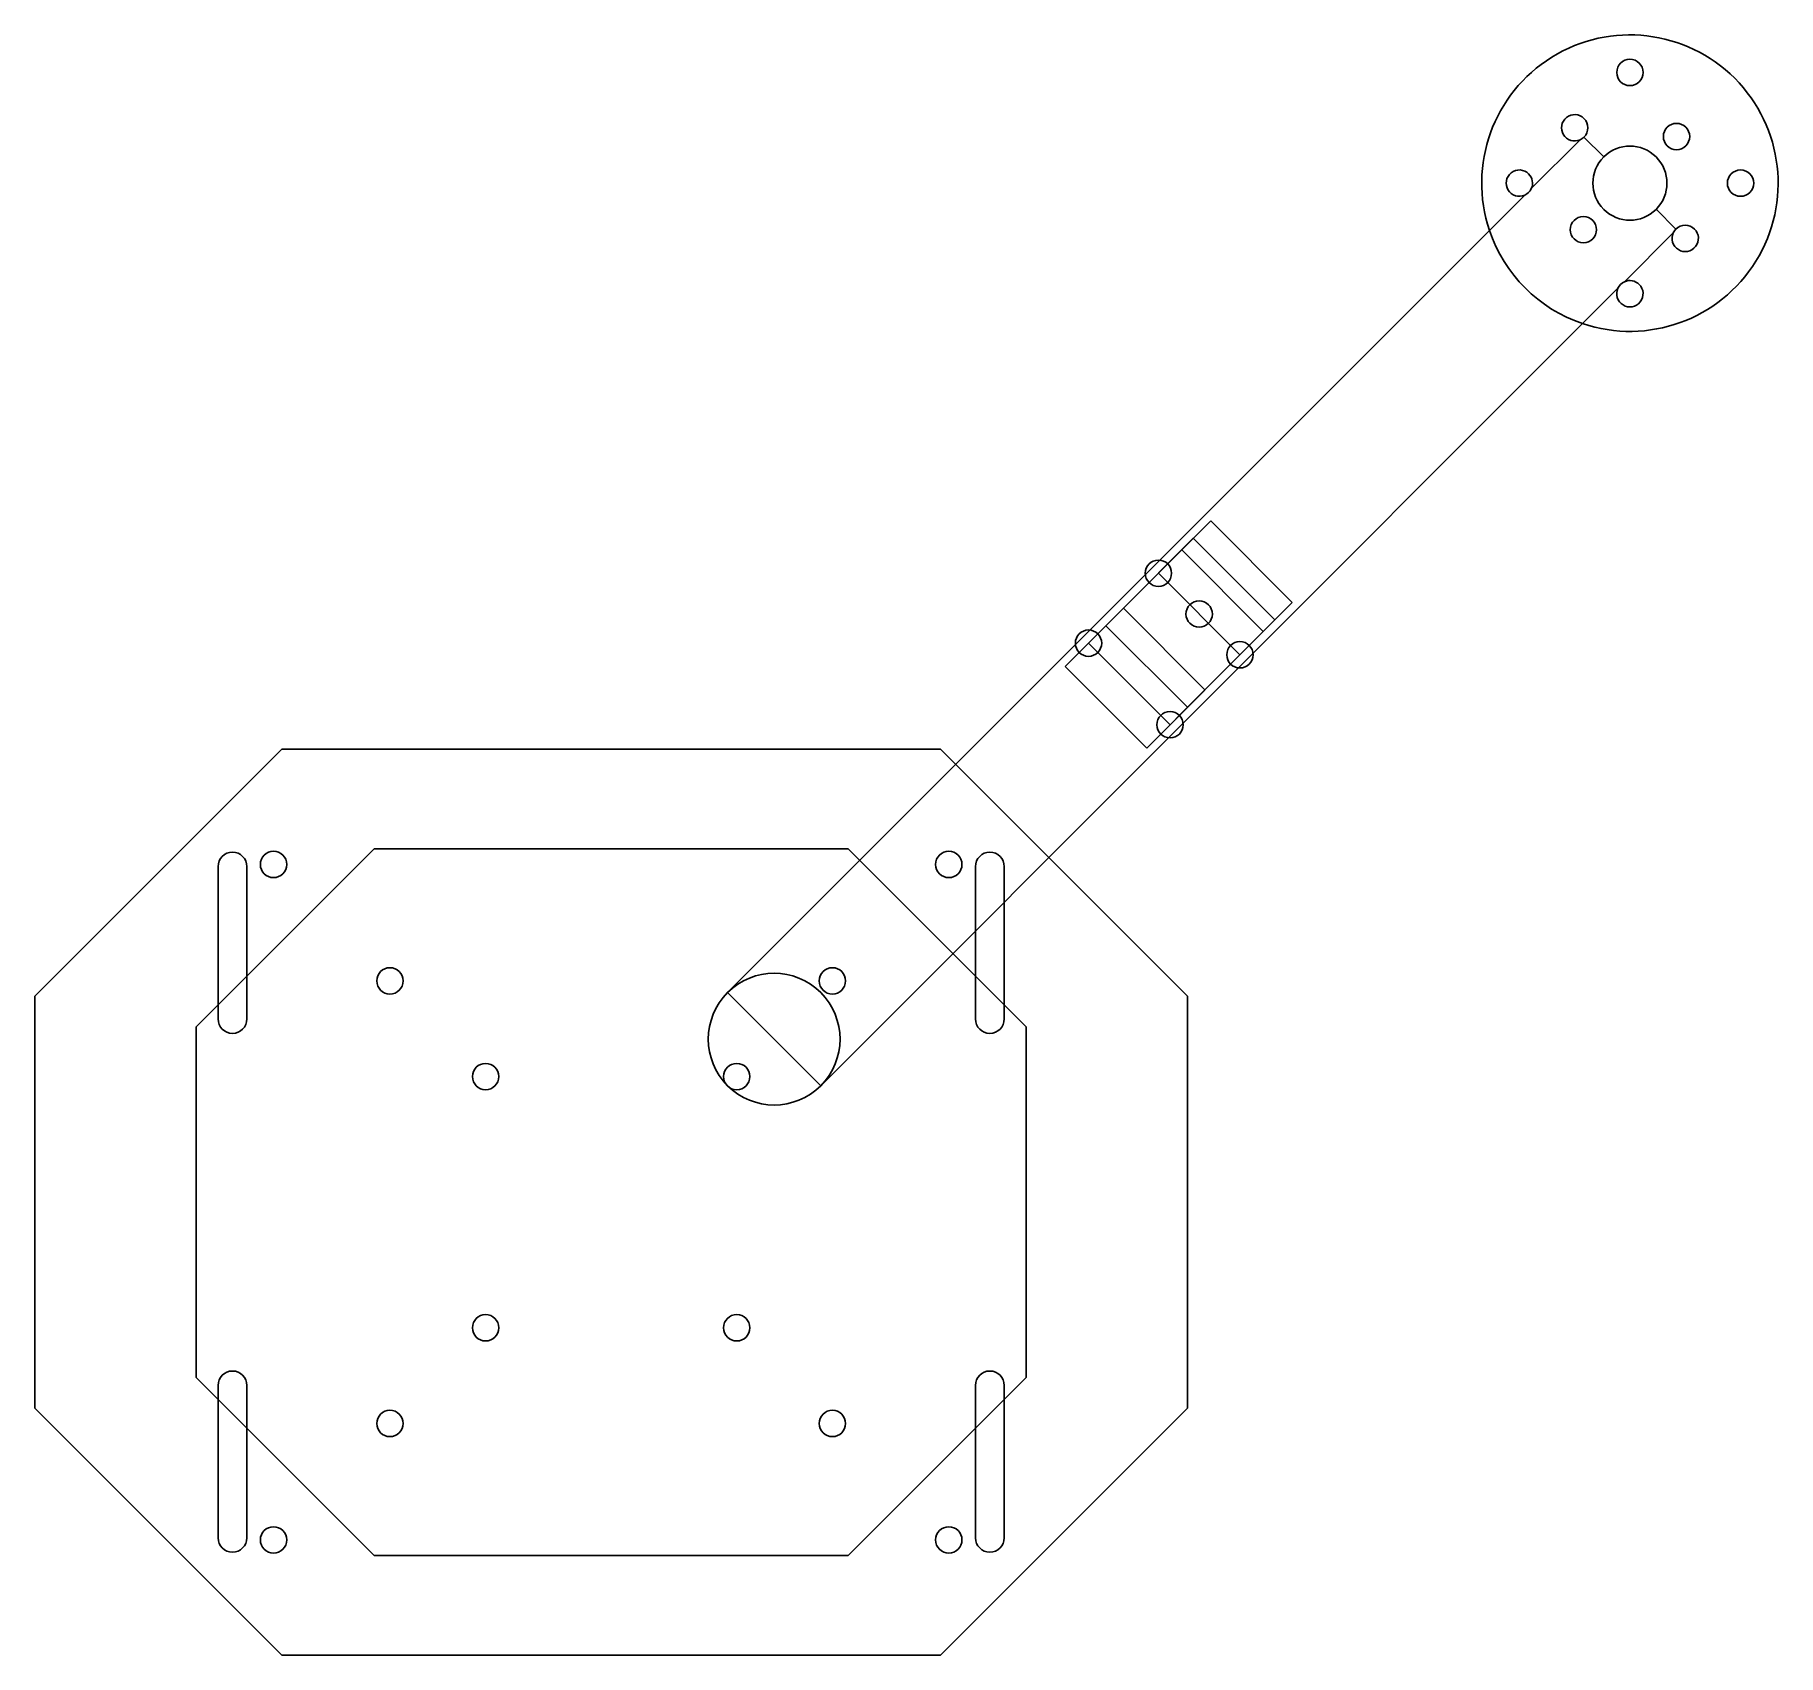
# Model space of a CAD drawing. Header units: millimetres. Extents: x -70 to 142, y -55 to 142.
import ezdxf

# ---------------------------------------------------------------- set-up
doc = ezdxf.new("R2010")
doc.units = ezdxf.units.MM
for name, color, linetype in [('arm_1', 7, 'CONTINUOUS'), ('bottom_plate', 7, 'CONTINUOUS'), ('foot_1', 7, 'CONTINUOUS'), ('leg_1', 7, 'CONTINUOUS'), ('top_plate', 7, 'CONTINUOUS')]:
    doc.layers.add(name, color=color, linetype=linetype)

msp = doc.modelspace()

# ---------------------------------------------------------------- linework, layer by layer
at = {"layer": 'arm_1'}
for p, q in [((124.88, 138.31, 2), (124.88, 138.31, 4)), ((124.88, 138.31, 2), (124.88, 138.31, 4)), ((136.47, 136.47, 2), (136.47, 136.47, 4)), ((136.47, 136.47, 2), (136.47, 136.47, 4)), ((118.16, 131.59, 2), (118.16, 131.59, 4)), ((118.16, 131.59, 2), (118.16, 131.59, 4)), ((120.56, 126.93, 4), (118.16, 129.33, 4)), ((120.56, 126.93, 4), (118.16, 129.33, 4)), ((120.56, 126.93, 2), (118.16, 129.33, 2)), ((120.56, 126.93, 2), (118.16, 129.33, 2)), ((130.53, 130.53, 2), (130.53, 130.53, 4)), ((130.53, 130.53, 2), (130.53, 130.53, 4)), ((111.76, 123.08, 4), (117.69, 129.01, 4)), ((111.76, 123.08, 4), (117.69, 129.01, 4)), ((111.76, 123.08, 2), (117.69, 129.01, 2)), ((111.76, 123.08, 2), (117.69, 129.01, 2)), ((126.93, 126.93, 2), (126.93, 126.93, 4)), ((126.93, 126.93, 2), (126.93, 126.93, 4)), ((111.44, 124.88, 2), (111.44, 124.88, 4)), ((111.44, 124.88, 2), (111.44, 124.88, 4)), ((138.31, 124.88, 2), (138.31, 124.88, 4)), ((138.31, 124.88, 2), (138.31, 124.88, 4)), ((106.69, 118, 4), (110.98, 122.29, 4)), ((106.69, 118, 4), (110.98, 122.29, 4)), ((106.69, 118, 2), (110.98, 122.29, 2)), ((106.69, 118, 2), (110.98, 122.29, 2)), ((119.22, 119.22, 2), (119.22, 119.22, 4)), ((119.22, 119.22, 2), (119.22, 119.22, 4)), ((129.33, 118.16, 4), (126.93, 120.56, 4)), ((129.33, 118.16, 4), (126.93, 120.56, 4)), ((129.33, 118.16, 2), (126.93, 120.56, 2)), ((129.33, 118.16, 2), (126.93, 120.56, 2)), ((14.14, 25.46, 4), (106.69, 118, 4)), ((14.14, 25.46, 2), (106.69, 118, 2)), ((14.14, 25.46, 4), (106.69, 118, 4)), ((14.14, 25.46, 2), (106.69, 118, 2)), ((106.69, 118, 2), (106.69, 118, 4)), ((106.69, 118, 2), (106.69, 118, 4)), ((123.08, 111.76, 4), (129.01, 117.69, 4)), ((123.08, 111.76, 4), (129.01, 117.69, 4)), ((123.08, 111.76, 2), (129.01, 117.69, 2)), ((123.08, 111.76, 2), (129.01, 117.69, 2)), ((131.59, 118.16, 2), (131.59, 118.16, 4)), ((131.59, 118.16, 2), (131.59, 118.16, 4)), ((118, 106.69, 4), (122.29, 110.98, 4)), ((118, 106.69, 4), (122.29, 110.98, 4)), ((118, 106.69, 2), (122.29, 110.98, 2)), ((118, 106.69, 2), (122.29, 110.98, 2)), ((124.88, 111.44, 2), (124.88, 111.44, 4)), ((124.88, 111.44, 2), (124.88, 111.44, 4)), ((25.46, 14.14, 4), (118, 106.69, 4)), ((25.46, 14.14, 2), (118, 106.69, 2)), ((25.46, 14.14, 4), (118, 106.69, 4)), ((25.46, 14.14, 2), (118, 106.69, 2)), ((118, 106.69, 2), (118, 106.69, 4)), ((118, 106.69, 2), (118, 106.69, 4)), ((42.14, 42.14, 2), (42.14, 42.14, 4)), ((42.14, 42.14, 2), (42.14, 42.14, 4)), ((28, 28, 2), (28, 28, 4)), ((28, 28, 2), (28, 28, 4)), ((25.46, 14.14, 4), (14.14, 25.46, 4)), ((25.46, 14.14, 4), (14.14, 25.46, 4)), ((14.14, 25.46, 2), (14.14, 25.46, 4)), ((14.14, 25.46, 2), (14.14, 25.46, 4)), ((25.46, 14.14, 2), (14.14, 25.46, 2)), ((25.46, 14.14, 2), (14.14, 25.46, 2)), ((25.46, 14.14, 2), (25.46, 14.14, 4)), ((25.46, 14.14, 2), (25.46, 14.14, 4))]:
    msp.add_line(p, q, dxfattribs=at)
for centre in [(123.74, 137.18, 4), (123.74, 137.18, 2), (123.74, 137.18, 4), (123.74, 137.18, 2), (129.4, 129.4, 4), (129.4, 129.4, 2), (129.4, 129.4, 4), (129.4, 129.4, 2), (137.18, 123.74, 4), (137.18, 123.74, 2), (137.18, 123.74, 4), (137.18, 123.74, 2), (118.09, 118.09, 4), (118.09, 118.09, 4), (118.09, 118.09, 2), (118.09, 118.09, 2), (41.01, 41.01, 4), (41.01, 41.01, 4), (41.01, 41.01, 2), (41.01, 41.01, 2), (26.87, 26.87, 4), (26.87, 26.87, 4), (26.87, 26.87, 2), (26.87, 26.87, 2)]:
    msp.add_circle(centre, 1.6, dxfattribs=at)
for centre, radius, start, end in [((123.74, 123.74, 4), 18, 45, -161.3878), ((123.74, 123.74, 2), 18, 45, -161.3878), ((123.74, 123.74, 4), 18, 45, -161.3878), ((123.74, 123.74, 2), 18, 45, -161.3878), ((123.74, 123.74, 4), 18, -108.6122, 45), ((123.74, 123.74, 2), 18, -108.6122, 45), ((123.74, 123.74, 4), 18, -108.6122, 45), ((123.74, 123.74, 2), 18, -108.6122, 45), ((117.03, 130.46, 4), 1.6, 45, -65.3641), ((117.03, 130.46, 4), 1.6, 45, -65.3641), ((117.03, 130.46, 2), 1.6, 45, -65.3641), ((117.03, 130.46, 2), 1.6, 45, -65.3641), ((117.03, 130.46, 4), 1.6, -45, 45), ((117.03, 130.46, 4), 1.6, -45, 45), ((117.03, 130.46, 2), 1.6, -45, 45), ((117.03, 130.46, 2), 1.6, -45, 45), ((117.03, 130.46, 4), 1.6, -65.3641, -45), ((117.03, 130.46, 4), 1.6, -65.3641, -45), ((117.03, 130.46, 2), 1.6, -65.3641, -45), ((117.03, 130.46, 2), 1.6, -65.3641, -45), ((123.74, 123.74, 4), 4.5, 45, 135), ((123.74, 123.74, 4), 4.5, 45, 135), ((123.74, 123.74, 2), 4.5, 45, 135), ((123.74, 123.74, 2), 4.5, 45, 135), ((110.31, 123.74, 4), 1.6, 45, -65.3641), ((110.31, 123.74, 4), 1.6, 45, -65.3641), ((110.31, 123.74, 2), 1.6, 45, -65.3641), ((110.31, 123.74, 2), 1.6, 45, -65.3641), ((123.74, 123.74, 4), 4.5, 135, -45), ((123.74, 123.74, 4), 4.5, 135, -45), ((123.74, 123.74, 2), 4.5, 135, -45), ((123.74, 123.74, 2), 4.5, 135, -45), ((123.74, 123.74, 4), 4.5, -45, 45), ((123.74, 123.74, 4), 4.5, -45, 45), ((123.74, 123.74, 2), 4.5, -45, 45), ((123.74, 123.74, 2), 4.5, -45, 45), ((110.31, 123.74, 4), 1.6, -65.3641, -24.6359), ((110.31, 123.74, 4), 1.6, -65.3641, -24.6359), ((110.31, 123.74, 2), 1.6, -65.3641, -24.6359), ((110.31, 123.74, 2), 1.6, -65.3641, -24.6359), ((110.31, 123.74, 4), 1.6, -24.6359, 45), ((110.31, 123.74, 4), 1.6, -24.6359, 45), ((110.31, 123.74, 2), 1.6, -24.6359, 45), ((110.31, 123.74, 2), 1.6, -24.6359, 45), ((130.46, 117.03, 4), 1.6, 45, 135), ((130.46, 117.03, 4), 1.6, 45, 135), ((130.46, 117.03, 2), 1.6, 45, 135), ((130.46, 117.03, 2), 1.6, 45, 135), ((123.74, 123.74, 4), 18, -161.3878, -108.6122), ((123.74, 123.74, 4), 18, -161.3878, -108.6122), ((123.74, 123.74, 2), 18, -161.3878, -108.6122), ((123.74, 123.74, 2), 18, -161.3878, -108.6122), ((130.46, 117.03, 4), 1.6, 155.3641, 45), ((130.46, 117.03, 4), 1.6, 155.3641, 45), ((130.46, 117.03, 2), 1.6, 155.3641, 45), ((130.46, 117.03, 2), 1.6, 155.3641, 45), ((130.46, 117.03, 4), 1.6, 135, 155.3641), ((130.46, 117.03, 4), 1.6, 135, 155.3641), ((130.46, 117.03, 2), 1.6, 135, 155.3641), ((130.46, 117.03, 2), 1.6, 135, 155.3641), ((123.74, 110.31, 4), 1.6, 155.3641, 45), ((123.74, 110.31, 4), 1.6, 155.3641, 45), ((123.74, 110.31, 2), 1.6, 155.3641, 45), ((123.74, 110.31, 2), 1.6, 155.3641, 45), ((123.74, 110.31, 4), 1.6, 114.6359, 155.3641), ((123.74, 110.31, 4), 1.6, 114.6359, 155.3641), ((123.74, 110.31, 2), 1.6, 114.6359, 155.3641), ((123.74, 110.31, 2), 1.6, 114.6359, 155.3641), ((123.74, 110.31, 4), 1.6, 45, 114.6359), ((123.74, 110.31, 4), 1.6, 45, 114.6359), ((123.74, 110.31, 2), 1.6, 45, 114.6359), ((123.74, 110.31, 2), 1.6, 45, 114.6359), ((19.8, 19.8, 4), 8, 45, 135), ((19.8, 19.8, 4), 8, 45, 135), ((19.8, 19.8, 2), 8, 45, 135), ((19.8, 19.8, 2), 8, 45, 135), ((19.8, 19.8, 4), 8, 135, -45), ((19.8, 19.8, 4), 8, 135, -45), ((19.8, 19.8, 2), 8, 135, -45), ((19.8, 19.8, 2), 8, 135, -45), ((19.8, 19.8, 4), 8, -45, 45), ((19.8, 19.8, 4), 8, -45, 45), ((19.8, 19.8, 2), 8, -45, 45), ((19.8, 19.8, 2), 8, -45, 45)]:
    msp.add_arc(centre, radius, start, end, dxfattribs=at)
at = {"layer": 'bottom_plate'}
for p, q in [((-40, 55), (-70, 25)), ((-40, 55, 2), (-70, 25, 2)), ((-40, 55), (-70, 25)), ((-40, 55, 2), (-70, 25, 2)), ((40, 55), (-40, 55)), ((40, 55, 2), (-40, 55, 2)), ((-40, 55), (-40, 55, 2)), ((-40, 55), (-40, 55, 2)), ((40, 55), (-40, 55)), ((40, 55, 2), (-40, 55, 2)), ((70, 25), (40, 55)), ((70, 25, 2), (40, 55, 2)), ((40, 55), (40, 55, 2)), ((70, 25), (40, 55)), ((70, 25, 2), (40, 55, 2)), ((40, 55), (40, 55, 2)), ((-47.75, 22.25), (-47.75, 40.75)), ((-47.75, 22.25, 2), (-47.75, 40.75, 2)), ((-47.75, 22.25, 2), (-47.75, 40.75, 2)), ((-47.75, 40.75), (-47.75, 40.75, 2)), ((-47.75, 22.25), (-47.75, 40.75)), ((-47.75, 40.75), (-47.75, 40.75, 2)), ((-44.25, 22.25), (-44.25, 40.75)), ((-44.25, 22.25, 2), (-44.25, 40.75, 2)), ((-44.25, 22.25, 2), (-44.25, 40.75, 2)), ((-44.25, 40.75), (-44.25, 40.75, 2)), ((-44.25, 22.25), (-44.25, 40.75)), ((-44.25, 40.75), (-44.25, 40.75, 2)), ((-39.41, 41.01), (-39.41, 41.01, 2)), ((-39.41, 41.01), (-39.41, 41.01, 2)), ((42.61, 41.01), (42.61, 41.01, 2)), ((42.61, 41.01), (42.61, 41.01, 2)), ((44.25, 22.25), (44.25, 40.75)), ((44.25, 22.25, 2), (44.25, 40.75, 2)), ((44.25, 40.75), (44.25, 40.75, 2)), ((44.25, 22.25, 2), (44.25, 40.75, 2)), ((44.25, 40.75), (44.25, 40.75, 2)), ((44.25, 22.25), (44.25, 40.75)), ((47.75, 22.25), (47.75, 40.75)), ((47.75, 22.25, 2), (47.75, 40.75, 2)), ((47.75, 22.25, 2), (47.75, 40.75, 2)), ((47.75, 40.75), (47.75, 40.75, 2)), ((47.75, 22.25), (47.75, 40.75)), ((47.75, 40.75), (47.75, 40.75, 2)), ((-25.27, 26.87), (-25.27, 26.87, 2)), ((-25.27, 26.87), (-25.27, 26.87, 2)), ((28.47, 26.87), (28.47, 26.87, 2)), ((28.47, 26.87), (28.47, 26.87, 2)), ((-70, 25), (-70, -25)), ((-70, 25, 2), (-70, -25, 2)), ((-70, 25), (-70, 25, 2)), ((-70, 25), (-70, -25)), ((-70, 25, 2), (-70, -25, 2)), ((-70, 25), (-70, 25, 2)), ((70, -25), (70, 25)), ((70, -25, 2), (70, 25, 2)), ((70, 25), (70, 25, 2)), ((70, -25), (70, 25)), ((70, -25, 2), (70, 25, 2)), ((70, 25), (70, 25, 2)), ((-47.75, 22.25), (-47.75, 22.25, 2)), ((-47.75, 22.25), (-47.75, 22.25, 2)), ((-44.25, 22.25), (-44.25, 22.25, 2)), ((-44.25, 22.25), (-44.25, 22.25, 2)), ((44.25, 22.25), (44.25, 22.25, 2)), ((44.25, 22.25), (44.25, 22.25, 2)), ((47.75, 22.25), (47.75, 22.25, 2)), ((47.75, 22.25), (47.75, 22.25, 2)), ((-13.65, 15.25), (-13.65, 15.25, 2)), ((-13.65, 15.25), (-13.65, 15.25, 2)), ((16.85, 15.25), (16.85, 15.25, 2)), ((16.85, 15.25), (16.85, 15.25, 2)), ((-13.65, -15.25), (-13.65, -15.25, 2)), ((-13.65, -15.25), (-13.65, -15.25, 2)), ((16.85, -15.25), (16.85, -15.25, 2)), ((16.85, -15.25), (16.85, -15.25, 2)), ((-47.75, -40.75), (-47.75, -22.25)), ((-47.75, -40.75, 2), (-47.75, -22.25, 2)), ((-47.75, -40.75, 2), (-47.75, -22.25, 2)), ((-47.75, -22.25), (-47.75, -22.25, 2)), ((-47.75, -40.75), (-47.75, -22.25)), ((-47.75, -22.25), (-47.75, -22.25, 2)), ((-44.25, -40.75), (-44.25, -22.25)), ((-44.25, -40.75, 2), (-44.25, -22.25, 2)), ((-44.25, -40.75, 2), (-44.25, -22.25, 2)), ((-44.25, -22.25), (-44.25, -22.25, 2)), ((-44.25, -40.75), (-44.25, -22.25)), ((-44.25, -22.25), (-44.25, -22.25, 2)), ((44.25, -40.75), (44.25, -22.25)), ((44.25, -40.75, 2), (44.25, -22.25, 2)), ((44.25, -40.75, 2), (44.25, -22.25, 2)), ((44.25, -22.25), (44.25, -22.25, 2)), ((44.25, -40.75), (44.25, -22.25)), ((44.25, -22.25), (44.25, -22.25, 2)), ((47.75, -40.75), (47.75, -22.25)), ((47.75, -40.75, 2), (47.75, -22.25, 2)), ((47.75, -40.75, 2), (47.75, -22.25, 2)), ((47.75, -22.25), (47.75, -22.25, 2)), ((47.75, -40.75), (47.75, -22.25)), ((47.75, -22.25), (47.75, -22.25, 2)), ((-70, -25), (-70, -25, 2)), ((-70, -25), (-40, -55)), ((-70, -25, 2), (-40, -55, 2)), ((-70, -25), (-40, -55)), ((-70, -25, 2), (-40, -55, 2)), ((-70, -25), (-70, -25, 2)), ((40, -55), (70, -25)), ((40, -55, 2), (70, -25, 2)), ((40, -55), (70, -25)), ((40, -55, 2), (70, -25, 2)), ((70, -25), (70, -25, 2)), ((70, -25), (70, -25, 2)), ((-25.27, -26.87), (-25.27, -26.87, 2)), ((-25.27, -26.87), (-25.27, -26.87, 2)), ((28.47, -26.87), (28.47, -26.87, 2)), ((28.47, -26.87), (28.47, -26.87, 2)), ((-47.75, -40.75), (-47.75, -40.75, 2)), ((-47.75, -40.75), (-47.75, -40.75, 2)), ((-44.25, -40.75), (-44.25, -40.75, 2)), ((-44.25, -40.75), (-44.25, -40.75, 2)), ((-39.41, -41.01), (-39.41, -41.01, 2)), ((-39.41, -41.01), (-39.41, -41.01, 2)), ((42.61, -41.01), (42.61, -41.01, 2)), ((42.61, -41.01), (42.61, -41.01, 2)), ((44.25, -40.75), (44.25, -40.75, 2)), ((44.25, -40.75), (44.25, -40.75, 2)), ((47.75, -40.75), (47.75, -40.75, 2)), ((47.75, -40.75), (47.75, -40.75, 2)), ((-40, -55), (-40, -55, 2)), ((-40, -55), (40, -55)), ((-40, -55, 2), (40, -55, 2)), ((-40, -55), (-40, -55, 2)), ((-40, -55), (40, -55)), ((-40, -55, 2), (40, -55, 2)), ((40, -55), (40, -55, 2)), ((40, -55), (40, -55, 2))]:
    msp.add_line(p, q, dxfattribs=at)
for centre in [(-41.01, 41.01), (-41.01, 41.01, 2), (-41.01, 41.01, 2), (-41.01, 41.01), (41.01, 41.01), (41.01, 41.01, 2), (41.01, 41.01, 2), (41.01, 41.01), (-26.87, 26.87), (-26.87, 26.87, 2), (-26.87, 26.87, 2), (-26.87, 26.87), (26.87, 26.87), (26.87, 26.87, 2), (26.87, 26.87, 2), (26.87, 26.87), (-15.25, 15.25), (-15.25, 15.25, 2), (-15.25, 15.25, 2), (-15.25, 15.25), (15.25, 15.25), (15.25, 15.25, 2), (15.25, 15.25, 2), (15.25, 15.25), (-15.25, -15.25), (-15.25, -15.25, 2), (-15.25, -15.25, 2), (-15.25, -15.25), (15.25, -15.25), (15.25, -15.25, 2), (15.25, -15.25, 2), (15.25, -15.25), (-26.87, -26.87), (-26.87, -26.87, 2), (-26.87, -26.87, 2), (-26.87, -26.87), (26.87, -26.87), (26.87, -26.87, 2), (26.87, -26.87, 2), (26.87, -26.87), (-41.01, -41.01), (-41.01, -41.01, 2), (-41.01, -41.01, 2), (-41.01, -41.01), (41.01, -41.01), (41.01, -41.01, 2), (41.01, -41.01, 2), (41.01, -41.01)]:
    msp.add_circle(centre, 1.6, dxfattribs=at)
for centre, start, end in [((-46, 40.75), 0, 180), ((-46, 40.75, 2), 0, 180), ((-46, 40.75, 2), 0, 180), ((-46, 40.75), 0, 180), ((46, 40.75), 0, 180), ((46, 40.75, 2), 0, 180), ((46, 40.75, 2), 0, 180), ((46, 40.75), 0, 180), ((-46, 22.25), 180, 0), ((-46, 22.25, 2), 180, 0), ((-46, 22.25), 180, 0), ((-46, 22.25, 2), 180, 0), ((46, 22.25), 180, 0), ((46, 22.25, 2), 180, 0), ((46, 22.25), 180, 0), ((46, 22.25, 2), 180, 0), ((-46, -22.25), 0, 180), ((-46, -22.25, 2), 0, 180), ((-46, -22.25, 2), 0, 180), ((-46, -22.25), 0, 180), ((46, -22.25), 0, 180), ((46, -22.25, 2), 0, 180), ((46, -22.25, 2), 0, 180), ((46, -22.25), 0, 180), ((-46, -40.75), 180, 0), ((-46, -40.75, 2), 180, 0), ((-46, -40.75), 180, 0), ((-46, -40.75, 2), 180, 0), ((46, -40.75), 180, 0), ((46, -40.75, 2), 180, 0), ((46, -40.75), 180, 0), ((46, -40.75, 2), 180, 0)]:
    msp.add_arc(centre, 1.75, start, end, dxfattribs=at)
at = {"layer": 'foot_1'}
for p, q in [((60.1, 70, -47.5), (72.83, 82.73, -47.5)), ((60.1, 70, -53.5), (72.83, 82.73, -53.5)), ((60.1, 70, -47.5), (72.83, 82.73, -47.5)), ((60.1, 70, -53.5), (72.83, 82.73, -53.5)), ((82.73, 72.83, -47.5), (72.83, 82.73, -47.5)), ((72.83, 82.73, -53.5), (72.83, 82.73, -47.5)), ((82.73, 72.83, -53.5), (72.83, 82.73, -53.5)), ((82.73, 72.83, -47.5), (72.83, 82.73, -47.5)), ((72.83, 82.73, -53.5), (72.83, 82.73, -47.5)), ((82.73, 72.83, -53.5), (72.83, 82.73, -53.5)), ((70, 60.1, -53.5), (82.73, 72.83, -53.5)), ((70, 60.1, -47.5), (82.73, 72.83, -47.5)), ((70, 60.1, -47.5), (82.73, 72.83, -47.5)), ((70, 60.1, -53.5), (82.73, 72.83, -53.5)), ((72.55, 72.55, -53.5), (72.55, 72.55, -47.5)), ((72.55, 72.55, -53.5), (72.55, 72.55, -47.5)), ((82.73, 72.83, -53.5), (82.73, 72.83, -47.5)), ((82.73, 72.83, -53.5), (82.73, 72.83, -47.5)), ((70, 60.1, -47.5), (60.1, 70, -47.5)), ((60.1, 70, -53.5), (60.1, 70, -47.5)), ((70, 60.1, -53.5), (60.1, 70, -53.5)), ((70, 60.1, -47.5), (60.1, 70, -47.5)), ((60.1, 70, -53.5), (60.1, 70, -47.5)), ((70, 60.1, -53.5), (60.1, 70, -53.5)), ((70, 60.1, -53.5), (70, 60.1, -47.5)), ((70, 60.1, -53.5), (70, 60.1, -47.5))]:
    msp.add_line(p, q, dxfattribs=at)
for centre in [(71.42, 71.42, -47.5), (71.42, 71.42, -53.5), (71.42, 71.42, -47.5), (71.42, 71.42, -53.5)]:
    msp.add_circle(centre, 1.6, dxfattribs=at)
at = {"layer": 'leg_1'}
for p, q in [((70.71, 80.61, -47.5), (62.23, 72.12, -47.5)), ((70.71, 80.61, -47.5), (62.23, 72.12, -47.5)), ((69.3, 79.2), (70.71, 80.61, -47.5)), ((69.3, 79.2), (70.71, 80.61, -47.5)), ((80.61, 70.71, -47.5), (70.71, 80.61, -47.5)), ((80.61, 70.71, -47.5), (70.71, 80.61, -47.5)), ((55.15, 65.05), (69.3, 79.2)), ((55.15, 65.05), (69.3, 79.2)), ((79.2, 69.3), (69.3, 79.2)), ((79.2, 69.3), (69.3, 79.2)), ((76.37, 66.47, -39.9), (66.47, 76.37, -39.9)), ((76.37, 66.47, -39.9), (66.47, 76.37, -39.9)), ((76.37, 66.47, -3.4), (66.47, 76.37, -3.4)), ((76.37, 66.47, -3.4), (66.47, 76.37, -3.4)), ((62.23, 72.12, -47.5), (55.15, 65.05)), ((62.23, 72.12, -47.5), (55.15, 65.05)), ((72.12, 62.23, -47.5), (62.23, 72.12, -47.5)), ((72.12, 62.23, -47.5), (62.23, 72.12, -47.5)), ((80.61, 70.71, -47.5), (72.12, 62.23, -47.5)), ((80.61, 70.71, -47.5), (72.12, 62.23, -47.5)), ((79.2, 69.3), (80.61, 70.71, -47.5)), ((79.2, 69.3), (80.61, 70.71, -47.5)), ((67.88, 57.98, -3.4), (57.98, 67.88, -3.4)), ((67.88, 57.98, -3.4), (57.98, 67.88, -3.4)), ((65.05, 55.15), (79.2, 69.3)), ((65.05, 55.15), (79.2, 69.3)), ((65.05, 55.15), (55.15, 65.05)), ((65.05, 55.15), (55.15, 65.05)), ((72.12, 62.23, -47.5), (65.05, 55.15)), ((72.12, 62.23, -47.5), (65.05, 55.15))]:
    msp.add_line(p, q, dxfattribs=at)
for centre in [(66.47, 76.37, -41.5), (66.47, 76.37, -5), (66.47, 76.37, -41.5), (66.47, 76.37, -5), (57.98, 67.88, -5), (57.98, 67.88, -5), (76.37, 66.47, -41.5), (76.37, 66.47, -5), (76.37, 66.47, -41.5), (76.37, 66.47, -5), (67.88, 57.98, -5), (67.88, 57.98, -5)]:
    msp.add_circle(centre, 1.6, dxfattribs=at)
at = {"layer": 'top_plate'}
for p, q in [((-28.8, 42.9, 4), (-50.4, 21.3, 4)), ((-28.8, 42.9, 5.5), (-50.4, 21.3, 5.5)), ((-28.8, 42.9, 4), (-50.4, 21.3, 4)), ((-28.8, 42.9, 5.5), (-50.4, 21.3, 5.5)), ((28.8, 42.9, 4), (-28.8, 42.9, 4)), ((28.8, 42.9, 5.5), (-28.8, 42.9, 5.5)), ((-28.8, 42.9, 4), (-28.8, 42.9, 5.5)), ((-28.8, 42.9, 4), (-28.8, 42.9, 5.5)), ((28.8, 42.9, 4), (-28.8, 42.9, 4)), ((28.8, 42.9, 5.5), (-28.8, 42.9, 5.5)), ((50.4, 21.3, 4), (28.8, 42.9, 4)), ((50.4, 21.3, 5.5), (28.8, 42.9, 5.5)), ((28.8, 42.9, 4), (28.8, 42.9, 5.5)), ((50.4, 21.3, 4), (28.8, 42.9, 4)), ((50.4, 21.3, 5.5), (28.8, 42.9, 5.5)), ((28.8, 42.9, 4), (28.8, 42.9, 5.5)), ((-25.27, 26.87, 4), (-25.27, 26.87, 5.5)), ((-25.27, 26.87, 4), (-25.27, 26.87, 5.5)), ((28.47, 26.87, 4), (28.47, 26.87, 5.5)), ((28.47, 26.87, 4), (28.47, 26.87, 5.5)), ((-50.4, 21.3, 4), (-50.4, -21.3, 4)), ((-50.4, 21.3, 5.5), (-50.4, -21.3, 5.5)), ((-50.4, 21.3, 4), (-50.4, 21.3, 5.5)), ((-50.4, 21.3, 4), (-50.4, -21.3, 4)), ((-50.4, 21.3, 5.5), (-50.4, -21.3, 5.5)), ((-50.4, 21.3, 4), (-50.4, 21.3, 5.5)), ((50.4, -21.3, 4), (50.4, 21.3, 4)), ((50.4, -21.3, 5.5), (50.4, 21.3, 5.5)), ((50.4, 21.3, 4), (50.4, 21.3, 5.5)), ((50.4, -21.3, 4), (50.4, 21.3, 4)), ((50.4, -21.3, 5.5), (50.4, 21.3, 5.5)), ((50.4, 21.3, 4), (50.4, 21.3, 5.5)), ((-13.65, 15.25, 4), (-13.65, 15.25, 5.5)), ((-13.65, 15.25, 4), (-13.65, 15.25, 5.5)), ((16.85, 15.25, 4), (16.85, 15.25, 5.5)), ((16.85, 15.25, 4), (16.85, 15.25, 5.5)), ((-13.65, -15.25, 4), (-13.65, -15.25, 5.5)), ((-13.65, -15.25, 4), (-13.65, -15.25, 5.5)), ((16.85, -15.25, 4), (16.85, -15.25, 5.5)), ((16.85, -15.25, 4), (16.85, -15.25, 5.5)), ((-50.4, -21.3, 4), (-50.4, -21.3, 5.5)), ((-50.4, -21.3, 4), (-28.8, -42.9, 4)), ((-50.4, -21.3, 5.5), (-28.8, -42.9, 5.5)), ((-50.4, -21.3, 4), (-28.8, -42.9, 4)), ((-50.4, -21.3, 5.5), (-28.8, -42.9, 5.5)), ((-50.4, -21.3, 4), (-50.4, -21.3, 5.5)), ((28.8, -42.9, 4), (50.4, -21.3, 4)), ((28.8, -42.9, 5.5), (50.4, -21.3, 5.5)), ((28.8, -42.9, 4), (50.4, -21.3, 4)), ((28.8, -42.9, 5.5), (50.4, -21.3, 5.5)), ((50.4, -21.3, 4), (50.4, -21.3, 5.5)), ((50.4, -21.3, 4), (50.4, -21.3, 5.5)), ((-25.27, -26.87, 4), (-25.27, -26.87, 5.5)), ((-25.27, -26.87, 4), (-25.27, -26.87, 5.5)), ((28.47, -26.87, 4), (28.47, -26.87, 5.5)), ((28.47, -26.87, 4), (28.47, -26.87, 5.5)), ((-28.8, -42.9, 4), (-28.8, -42.9, 5.5)), ((-28.8, -42.9, 4), (28.8, -42.9, 4)), ((-28.8, -42.9, 5.5), (28.8, -42.9, 5.5)), ((-28.8, -42.9, 4), (-28.8, -42.9, 5.5)), ((-28.8, -42.9, 4), (28.8, -42.9, 4)), ((-28.8, -42.9, 5.5), (28.8, -42.9, 5.5)), ((28.8, -42.9, 4), (28.8, -42.9, 5.5)), ((28.8, -42.9, 4), (28.8, -42.9, 5.5))]:
    msp.add_line(p, q, dxfattribs=at)
for centre in [(-26.87, 26.87, 4), (-26.87, 26.87, 5.5), (-26.87, 26.87, 5.5), (-26.87, 26.87, 4), (26.87, 26.87, 4), (26.87, 26.87, 5.5), (26.87, 26.87, 5.5), (26.87, 26.87, 4), (-15.25, 15.25, 4), (-15.25, 15.25, 5.5), (-15.25, 15.25, 5.5), (-15.25, 15.25, 4), (15.25, 15.25, 4), (15.25, 15.25, 5.5), (15.25, 15.25, 5.5), (15.25, 15.25, 4), (-15.25, -15.25, 4), (-15.25, -15.25, 5.5), (-15.25, -15.25, 5.5), (-15.25, -15.25, 4), (15.25, -15.25, 4), (15.25, -15.25, 5.5), (15.25, -15.25, 5.5), (15.25, -15.25, 4), (-26.87, -26.87, 4), (-26.87, -26.87, 5.5), (-26.87, -26.87, 5.5), (-26.87, -26.87, 4), (26.87, -26.87, 4), (26.87, -26.87, 5.5), (26.87, -26.87, 5.5), (26.87, -26.87, 4)]:
    msp.add_circle(centre, 1.6, dxfattribs=at)

doc.saveas('drawing.dxf')
